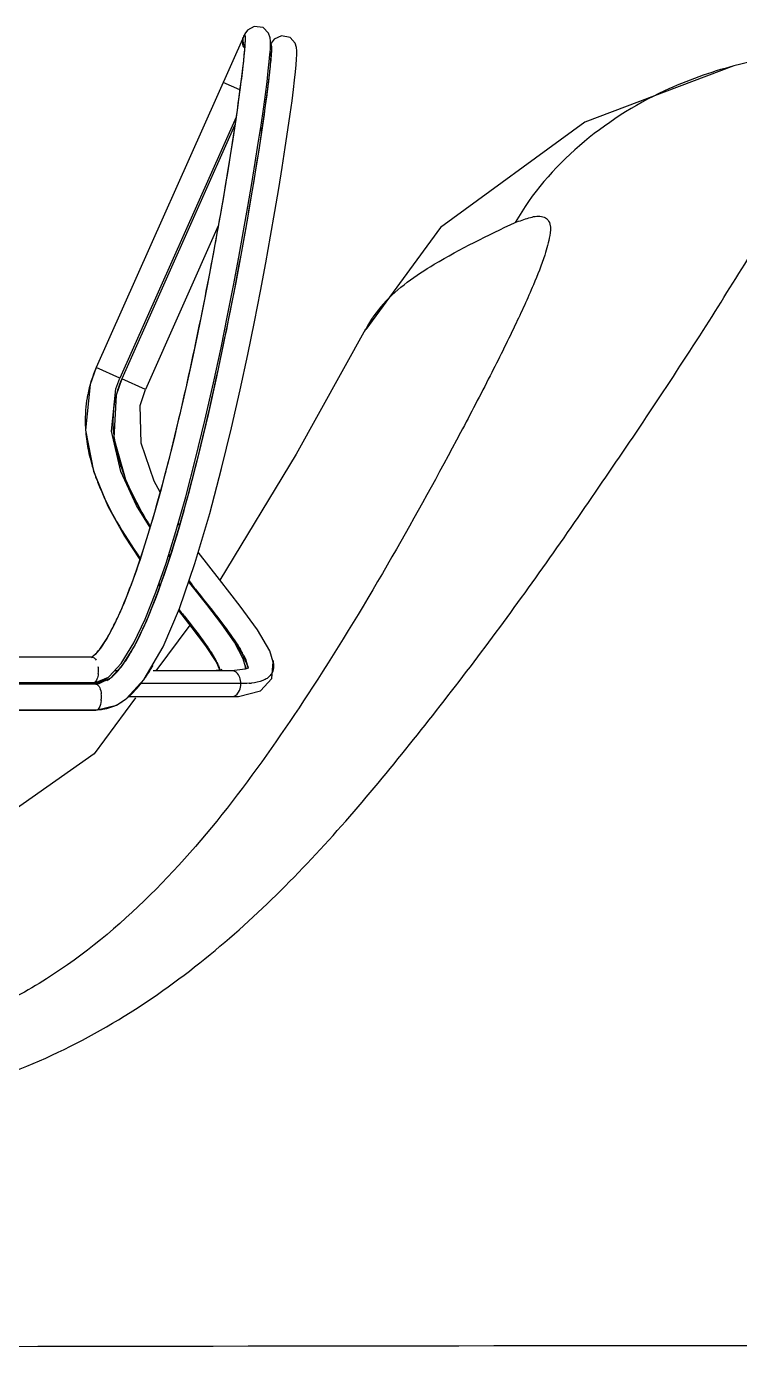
# Model space of a CAD drawing. Header units: millimetres. Extents: x 7426 to 8300, y 123 to 421.
# Drawn here: x 8001.81 to 8005.25, y 216.13 to 222.5 of the extents above; entities that cross this region are included whole.
import ezdxf

# ---------------------------------------------------------------- set-up
doc = ezdxf.new("R2010")
doc.units = ezdxf.units.MM
doc.layers.add('20_ALL_FEATURES', color=7, linetype='Continuous')

msp = doc.modelspace()

# ---------------------------------------------------------------- linework, layer by layer
at = {"layer": '20_ALL_FEATURES', "color": 7, "linetype": 'Continuous'}
for p, q in [((8002.8774, 222.4829), (8002.8641, 222.4644)), ((8002.9098, 222.5004), (8002.8774, 222.4829)), ((8002.8594, 222.4542), (8002.1475, 220.8553)), ((8002.8594, 222.4542), (8002.861, 222.458)), ((8002.8641, 222.4644), (8002.8609, 222.4578)), ((8003.0405, 222.4552), (8003.0062, 222.4388)), ((8002.84, 222.1942), (8002.7596, 222.23)), ((8002.9631, 222.1717), (8002.9711, 222.2336)), ((8002.9711, 222.2336), (8002.9774, 222.2863)), ((8003.0987, 222.196), (8003.1042, 222.242)), ((8003.0918, 222.1421), (8003.0987, 222.196)), ((8002.8215, 222.0624), (8002.2614, 220.8046)), ((8002.82, 222.0522), (8002.8023, 221.9358)), ((8002.816, 222.0257), (8002.2705, 220.8005)), ((8002.9477, 222.015), (8002.9372, 221.9914)), ((8002.8023, 221.9358), (8002.7838, 221.8198)), ((8002.7838, 221.8198), (8002.7655, 221.7093)), ((8002.7655, 221.7093), (8002.7478, 221.6068)), ((8002.7478, 221.6068), (8002.7309, 221.5113)), ((8002.7359, 221.5391), (8002.3844, 220.7498)), ((8002.7309, 221.5113), (8002.7144, 221.4208)), ((8002.7144, 221.4208), (8002.6982, 221.3342)), ((8002.6982, 221.3342), (8002.6822, 221.2502)), ((8002.6822, 221.2502), (8002.666, 221.1679)), ((8002.666, 221.1679), (8002.6499, 221.0873)), ((8002.6499, 221.0873), (8002.6337, 221.0084)), ((8003.4423, 221.0303), (8003.4472, 221.0398)), ((8002.6337, 221.0084), (8002.6176, 220.9316)), ((8002.6176, 220.9316), (8002.6015, 220.857)), ((8002.1474, 220.8553), (8002.1178, 220.7738)), ((8002.2616, 220.8045), (8002.1475, 220.8553)), ((8002.6015, 220.857), (8002.5856, 220.7845)), ((8002.2418, 220.7524), (8002.2615, 220.8045)), ((8002.2704, 220.8006), (8002.2431, 220.7219)), ((8002.3846, 220.7497), (8002.2705, 220.8005)), ((8002.5856, 220.7845), (8002.5697, 220.714)), ((8002.2206, 220.5484), (8002.2418, 220.7524)), ((8002.3599, 220.6729), (8002.3845, 220.7497)), ((8002.5697, 220.714), (8002.554, 220.6455)), ((8002.554, 220.6455), (8002.5382, 220.5788)), ((8002.5382, 220.5788), (8002.5225, 220.5138)), ((8002.5225, 220.5138), (8002.5069, 220.4504)), ((8002.5069, 220.4504), (8002.4912, 220.3886)), ((8002.4912, 220.3886), (8002.4755, 220.3284)), ((8002.4755, 220.3284), (8002.4598, 220.2697)), ((8002.4598, 220.2697), (8002.444, 220.2126)), ((8002.444, 220.2126), (8002.4283, 220.157)), ((8002.5489, 220.096), (8002.5429, 220.1047)), ((8002.5023, 219.9433), (8002.4963, 219.9518)), ((8002.4475, 219.8073), (8002.4534, 219.7992)), ((8002.4504, 219.812), (8002.4566, 219.8039)), ((8002.5983, 219.6138), (8002.4344, 219.3936)), ((8002.8142, 219.5306), (8002.7534, 219.6172)), ((8002.1981, 219.5495), (8002.1886, 219.5339)), ((8002.2035, 219.5586), (8002.191, 219.5377)), ((8002.2081, 219.5668), (8002.1981, 219.5495)), ((8002.7871, 219.5704), (8002.8497, 219.4776)), ((8002.9839, 219.4892), (8002.9256, 219.5911)), ((8002.1673, 219.5024), (8002.1565, 219.4886)), ((8002.1708, 219.5072), (8002.1599, 219.4927)), ((8002.1777, 219.5171), (8002.1673, 219.5024)), ((8002.1856, 219.5293), (8002.1777, 219.5171)), ((8002.2674, 219.4276), (8002.3288, 219.5272)), ((8002.3332, 219.5163), (8002.2711, 219.4167)), ((8002.3788, 219.3521), (8002.4695, 219.5087)), ((8002.8565, 219.451), (8002.8142, 219.5306)), ((8003.001, 219.4348), (8002.9839, 219.4892)), ((8002.1318, 219.4588), (8000.1624, 219.4588)), ((8002.1251, 219.4567), (8002.1309, 219.4587)), ((8002.1308, 219.4623), (8002.1282, 219.4604)), ((8002.1359, 219.4666), (8002.131, 219.4625)), ((8002.1457, 219.4762), (8002.1359, 219.4666)), ((8002.2095, 219.3652), (8002.2674, 219.4276)), ((8002.7288, 219.4295), (8002.7382, 219.4064)), ((8002.8497, 219.4776), (8002.8779, 219.4133)), ((8002.8679, 219.4117), (8002.8565, 219.451)), ((8002.9991, 219.4436), (8003.0008, 219.4355)), ((8002.1399, 219.3342), (8002.2061, 219.3625)), ((8002.2061, 219.3625), (8002.2096, 219.3652)), ((8002.2711, 219.4167), (8002.2155, 219.3571)), ((8002.2516, 219.3936), (8002.2358, 219.3936)), ((8002.8012, 219.3936), (8002.4214, 219.3936)), ((8002.7434, 219.3964), (8002.7065, 219.3936)), ((8002.8662, 219.4006), (8002.8011, 219.3936)), ((8002.8796, 219.4059), (8002.8662, 219.4006)), ((8002.8664, 219.4191), (8002.8679, 219.4118)), ((8002.8674, 219.4011), (8002.8679, 219.4118)), ((8002.8775, 219.4152), (8002.8797, 219.4068)), ((8002.8775, 219.4152), (8002.8779, 219.4133)), ((8002.8797, 219.4068), (8002.8796, 219.4059)), ((8002.1461, 219.3282), (8000.128, 219.3282)), ((8000.1465, 219.3359), (8002.1384, 219.3359)), ((8000.1625, 219.3339), (8002.1317, 219.3339)), ((8002.163, 219.3311), (8000.5488, 219.3311)), ((8002.1319, 219.3339), (8002.1317, 219.3339)), ((8002.1384, 219.3359), (8002.1319, 219.3339)), ((8002.1319, 219.3338), (8002.1399, 219.3342)), ((8002.1596, 219.3294), (8002.1459, 219.3283)), ((8002.2134, 219.3555), (8002.1596, 219.3294)), ((8002.2134, 219.3555), (8002.2155, 219.3571)), ((8002.2929, 219.259), (8002.3788, 219.3521)), ((8002.8449, 219.3311), (8002.3593, 219.3311)), ((8002.8329, 219.2695), (8002.9399, 219.2969)), ((8002.3374, 219.2632), (8002.1365, 218.9931)), ((8002.2445, 219.2277), (8002.2918, 219.2581)), ((8002.2918, 219.2581), (8002.2929, 219.259)), ((8002.3042, 219.2686), (8002.8012, 219.2686)), ((8002.8007, 219.2686), (8002.8329, 219.2695)), ((8000.1121, 219.2054), (8002.1528, 219.2054)), ((8000.1281, 219.2034), (8002.1461, 219.2034)), ((8002.1461, 219.2033), (8002.2445, 219.2277)), ((8002.1528, 219.2054), (8002.1461, 219.2034))]:
    msp.add_line(p, q, dxfattribs=at)
for points in [[(8002.9854, 222.3644), (8002.9874, 222.3915), (8002.9883, 222.4125), (8002.9883, 222.4294), (8002.9867, 222.4455), (8002.979, 222.4682), (8002.9522, 222.4946), (8002.9098, 222.5004)], [(8002.8633, 222.4258), (8002.8634, 222.4193), (8002.863, 222.4066), (8002.8619, 222.3881), (8002.8599, 222.364)], [(8003.0062, 222.4388), (8002.9915, 222.4195), (8002.989, 222.4142)], [(8003.1118, 222.3153), (8003.114, 222.3431), (8003.1151, 222.3651), (8003.1152, 222.3826), (8003.1138, 222.3987), (8003.107, 222.4203), (8003.0823, 222.4469), (8003.0405, 222.4552)], [(8002.8599, 222.364), (8002.857, 222.3342), (8002.8531, 222.2987)], [(8002.9774, 222.2863), (8002.9821, 222.3298), (8002.9854, 222.3644)], [(8002.9902, 222.3802), (8002.9902, 222.38), (8002.9903, 222.3734), (8002.9898, 222.3594), (8002.9884, 222.3389), (8002.9861, 222.3122)], [(8002.8531, 222.2987), (8002.8482, 222.2577), (8002.8423, 222.2119), (8002.8356, 222.1618), (8002.8281, 222.1083), (8002.82, 222.0522)], [(8002.9861, 222.3122), (8002.9828, 222.2799), (8002.9784, 222.2419)], [(8003.1042, 222.242), (8003.1086, 222.2816), (8003.1118, 222.3153)], [(8005.2237, 222.3098), (8004.5049, 222.0393), (8003.8075, 221.5314), (8003.4484, 221.0387)], [(8002.9784, 222.2419), (8002.9729, 222.1972), (8002.9661, 222.1446), (8002.9574, 222.0821), (8002.9468, 222.0088), (8002.9344, 221.9262), (8002.9203, 221.8363), (8002.9044, 221.7391), (8002.8867, 221.634), (8002.8669, 221.5204), (8002.8448, 221.3979), (8002.82, 221.266), (8002.7925, 221.1246), (8002.7618, 220.9735), (8002.7271, 220.8103), (8002.6866, 220.6297), (8002.6404, 220.4368), (8002.5916, 220.2481), (8002.5421, 220.072), (8002.4925, 219.9117), (8002.4419, 219.7659), (8002.3892, 219.6336), (8002.3332, 219.5163)], [(8002.3288, 219.5272), (8002.3837, 219.6425), (8002.4351, 219.7717), (8002.484, 219.9123), (8002.5316, 220.065), (8002.5791, 220.2324), (8002.6267, 220.4144), (8002.6718, 220.6004), (8002.7128, 220.7811), (8002.7493, 220.9506), (8002.7812, 221.1066), (8002.8097, 221.2516), (8002.8353, 221.3873), (8002.8584, 221.5142), (8002.8791, 221.6326), (8002.8978, 221.7426), (8002.9144, 221.8443), (8002.9291, 221.9379), (8002.9421, 222.0236), (8002.9534, 222.1015), (8002.9631, 222.1717)], [(8002.4695, 219.5087), (8002.5483, 219.6937), (8002.6234, 219.9105), (8002.6947, 220.1512), (8002.7523, 220.3692), (8002.7997, 220.5649), (8002.8413, 220.748), (8002.878, 220.9184), (8002.9103, 221.0764), (8002.9391, 221.2235), (8002.965, 221.3609), (8002.9882, 221.489), (8003.009, 221.6078), (8003.0276, 221.7182), (8003.0443, 221.8208), (8003.0592, 221.9161), (8003.0722, 222.0025), (8003.0831, 222.0781), (8003.0918, 222.1421)], [(8003.4459, 221.0404), (8003.112, 220.4369), (8002.744, 219.8295)], [(8002.1178, 220.7738), (8002.0949, 220.5542), (8002.1336, 220.355), (8002.2031, 220.1862), (8002.284, 220.0417), (8002.3582, 219.9301)], [(8002.2431, 220.7219), (8002.2325, 220.5156), (8002.2915, 220.3037)], [(8002.4557, 220.2547), (8002.4262, 220.3078), (8002.3635, 220.49), (8002.3599, 220.6729)], [(8002.4067, 220.0836), (8002.3416, 220.1908), (8002.2662, 220.3541), (8002.2206, 220.5484)], [(8002.2915, 220.3037), (8002.3919, 220.1077), (8002.4071, 220.0849)], [(8002.4283, 220.157), (8002.4125, 220.1028), (8002.4045, 220.0763), (8002.3966, 220.0501), (8002.3886, 220.0243), (8002.3806, 219.9988), (8002.3726, 219.9737), (8002.3645, 219.9489), (8002.3564, 219.9245), (8002.3483, 219.9005), (8002.3401, 219.8769), (8002.3319, 219.8537), (8002.3236, 219.8307), (8002.3153, 219.8081), (8002.3069, 219.7859), (8002.2984, 219.7639), (8002.2898, 219.7423), (8002.2812, 219.7211), (8002.2724, 219.7002), (8002.2636, 219.6798), (8002.2547, 219.66), (8002.2457, 219.6406), (8002.2367, 219.6216), (8002.2274, 219.603), (8002.2179, 219.5847), (8002.2081, 219.5668)], [(8002.9256, 219.5911), (8002.8422, 219.7046), (8002.7416, 219.8326), (8002.6397, 219.9656)], [(8002.7534, 219.6172), (8002.6802, 219.712), (8002.599, 219.8152), (8002.593, 219.823)], [(8002.5438, 219.6831), (8002.6087, 219.6006), (8002.6743, 219.514), (8002.7239, 219.4385), (8002.7288, 219.4295)], [(8002.1599, 219.4927), (8002.1435, 219.4738), (8002.1308, 219.4623)], [(8002.191, 219.5377), (8002.1792, 219.5193), (8002.1708, 219.5072)], [(8002.1259, 219.4588), (8002.1287, 219.4582), (8002.1366, 219.4552), (8002.144, 219.4487), (8002.1476, 219.4441)], [(8002.9399, 219.2969), (8002.9943, 219.3566), (8003.0008, 219.4355)], [(8002.7504, 219.3969), (8002.7528, 219.3989), (8002.7434, 219.3964)], [(8002.1365, 218.9931), (8001.2656, 218.3804), (8000.5703, 218.2047), (7999.7178, 218.1184), (7999.6786, 218.1172)]]:
    msp.add_lwpolyline(points, dxfattribs=at)
for centre, radius, start, end in [((8002.9152, 222.427), 0.0621, 180.55302, 190.26385), ((8005.7555, 220.2631), 2.1146, 89.90106, 104.56381), ((8003.9864, 220.7556), 0.6096, 138.07972, 152.20928), ((8002.7144, 220.6032), 0.6203, 156.02982, 168.77902), ((8002.7201, 220.6004), 0.492, 156.00844, 169.62433), ((7989.202, 223.7599), 13.7115, 346.6465, 347.41033), ((8002.7166, 220.6029), 0.6226, 168.79187, 174.19679), ((8002.7395, 220.601), 0.6456, 174.23124, 180.13078), ((8002.7321, 220.5987), 0.5041, 169.68261, 174.6515), ((8002.8998, 220.6139), 0.8066, 187.31101, 194.04095), ((8002.8656, 220.6015), 0.638, 185.66126, 188.50239), ((8002.9198, 220.6098), 0.6928, 188.51343, 191.87431), ((8003.1632, 220.6935), 1.082, 200.38132, 201.09273), ((8005.2242, 221.9121), 3.3555, 215.6578, 215.83492), ((8000.4489, 220.4748), 2.1155, 335.99099, 337.42263), ((8001.5037, 219.9628), 0.8086, 329.78375, 330.11393), ((8001.4373, 220.0007), 0.885, 330.13015, 331.48634), ((8001.5444, 219.9345), 0.8932, 328.94285, 329.8593), ((8001.4345, 219.998), 1.0202, 329.87604, 331.51168), ((8001.3114, 220.0652), 1.1604, 331.49354, 332.25786), ((8002.3934, 219.2304), 0.5218, 28.47147, 30.55147), ((8002.0612, 219.5513), 0.113, 308.14483, 311.49597), ((8002.4886, 219.2822), 0.4134, 26.69549, 28.45296), ((8002.7494, 219.3897), 0.1306, 11.2615, 14.24867), ((8002.0145, 219.396), 0.1433, 353.44303, 358.98188), ((8002.0109, 219.3964), 0.1469, 358.87272, 5.94168), ((8002.1005, 219.5002), 0.1735, 304.00479, 306.07179), ((8002.0926, 219.511), 0.1869, 306.06328, 307.38746), ((8001.9317, 219.6714), 0.4246, 319.02015, 322.2104), ((8001.8097, 219.7596), 0.6996, 323.97049, 325.25102), ((8001.7182, 219.8226), 0.8107, 325.28256, 328.0038), ((8001.5858, 219.9056), 0.967, 327.98471, 329.77738), ((8002.6195, 219.3658), 0.1278, 13.89123, 17.27266), ((8002.1384, 219.418), 0.0821, 270.0039, 273.37854), ((8002.1078, 219.4893), 0.1604, 302.29016, 303.99918), ((8002.1095, 219.4869), 0.1675, 302.283, 303.55301), ((8002.0985, 219.5032), 0.1872, 303.6116, 307.87347), ((8002.854, 219.692), 0.3607, 274.82268, 276.68285), ((8002.0287, 219.2661), 0.1435, 1.03227, 6.26803), ((8002.0261, 219.2657), 0.1461, 353.86501, 1.16687), ((8002.1262, 219.4642), 0.2643, 299.32941, 302.29133), ((8002.1217, 219.4713), 0.2726, 302.28254, 303.34851), ((8002.1143, 219.4823), 0.2859, 303.3701, 306.82824), ((8002.1033, 219.4971), 0.3044, 306.81089, 308.26172), ((8002.0883, 219.5159), 0.3284, 308.52448, 311.10678), ((8002.0721, 219.5347), 0.3532, 311.08981, 312.11333), ((8002.1526, 219.3966), 0.1911, 270.04463, 277.83913), ((8006.6581, -2186.297), 2402.4355, 89.9003479, 90.1587102)]:
    msp.add_arc(centre, radius, start, end, dxfattribs=at)
for points in [[(8002.8531, 222.4264), (8002.853, 222.4337), (8002.8542, 222.4412), (8002.8567, 222.448)], [(8002.8607, 222.3973), (8002.8576, 222.4031), (8002.8553, 222.4095), (8002.8541, 222.416)], [(8002.8562, 222.4261), (8002.8551, 222.4354), (8002.8563, 222.4453), (8002.8594, 222.4542)], [(8002.8612, 222.408), (8002.8587, 222.4137), (8002.857, 222.4199), (8002.8562, 222.4261)], [(8002.2302, 220.6457), (8002.2268, 220.6102), (8002.2272, 220.5741), (8002.2307, 220.5386)], [(8002.094, 220.5995), (8002.0941, 220.57), (8002.0961, 220.5405), (8002.0998, 220.5113)], [(8002.1173, 220.4182), (8002.1259, 220.3838), (8002.1366, 220.3499), (8002.1489, 220.3167)], [(8002.1537, 220.3041), (8002.2044, 220.1727), (8002.2788, 220.0505), (8002.3598, 219.9352)], [(8002.215, 219.5782), (8002.2273, 219.6009), (8002.2387, 219.624), (8002.2496, 219.6474)], [(8002.3384, 219.525), (8002.3537, 219.5542), (8002.3679, 219.5839), (8002.3813, 219.614)], [(8002.8194, 219.5327), (8002.8275, 219.5205), (8002.8353, 219.5082), (8002.8427, 219.4957)], [(8002.2672, 219.4112), (8002.2827, 219.431), (8002.2966, 219.4521), (8002.3096, 219.4737)], [(8002.7235, 219.4449), (8002.7275, 219.4376), (8002.7312, 219.43), (8002.7345, 219.4223)], [(8002.7345, 219.4223), (8002.7372, 219.4163), (8002.7396, 219.41), (8002.7415, 219.4037)], [(8002.8579, 219.468), (8002.8653, 219.4532), (8002.872, 219.4379), (8002.876, 219.4219)], [(8003.001, 219.4348), (8003.0031, 219.4228), (8003.0038, 219.4102), (8003.0012, 219.3982)], [(8002.1569, 219.3797), (8002.1558, 219.3704), (8002.1539, 219.3611), (8002.1503, 219.3525)], [(8002.2155, 219.3571), (8002.2214, 219.3618), (8002.227, 219.3668), (8002.2324, 219.372)], [(8002.2324, 219.372), (8002.2393, 219.3786), (8002.2459, 219.3857), (8002.2522, 219.3929)], [(8002.8237, 219.3847), (8002.8176, 219.3899), (8002.8093, 219.3936), (8002.8012, 219.3936)], [(8002.8395, 219.3613), (8002.8361, 219.3701), (8002.8308, 219.3786), (8002.8237, 219.3847)], [(8002.8449, 219.3311), (8002.8449, 219.3413), (8002.8432, 219.3518), (8002.8395, 219.3613)], [(8002.1503, 219.3525), (8002.1477, 219.3462), (8002.1441, 219.3396), (8002.1384, 219.3359)], [(8002.1432, 219.336), (8002.1495, 219.3364), (8002.1558, 219.3375), (8002.1619, 219.3392)], [(8002.1461, 219.3282), (8002.1546, 219.3282), (8002.161, 219.3183), (8002.1643, 219.3106)], [(8002.1619, 219.3392), (8002.168, 219.3409), (8002.1739, 219.3432), (8002.1795, 219.3459)], [(8002.1643, 219.3106), (8002.1682, 219.3015), (8002.1703, 219.2916), (8002.1714, 219.2817)], [(8002.309, 219.2726), (8002.3338, 219.2951), (8002.3558, 219.321), (8002.3755, 219.3481)], [(8002.8386, 219.2988), (8002.8429, 219.3089), (8002.8449, 219.3201), (8002.8449, 219.3311)], [(8002.8843, 219.3326), (8002.8712, 219.3315), (8002.858, 219.3311), (8002.8449, 219.3311)], [(8002.9516, 219.3468), (8002.9339, 219.3397), (8002.9149, 219.336), (8002.8959, 219.3338)], [(8002.1787, 219.2072), (8002.2056, 219.2109), (8002.2319, 219.2205), (8002.2556, 219.2338)]]:
    msp.add_open_spline(points, degree=3, dxfattribs=at)
for points, knots in [([(8002.8577, 222.3228), (8002.8591, 222.3351), (8002.8615, 222.3581), (8002.8648, 222.3925), (8002.8668, 222.4256), (8002.8679, 222.4435), (8002.8658, 222.4648), (8002.8606, 222.4566), (8002.8595, 222.4542)], [0, 0, 0, 0, 0.253287, 0.469869, 0.721845, 0.881243, 0.944681, 1, 1, 1, 1]), ([(8002.994, 222.3887), (8002.9941, 222.3931), (8002.995, 222.3983), (8002.9921, 222.4168), (8002.9894, 222.4136)], [0, 0, 0, 0, 0.510464, 1, 1, 1, 1]), ([(8002.9833, 222.2674), (8002.9847, 222.2804), (8002.9891, 222.3207), (8002.9932, 222.3611), (8002.994, 222.3887)], [0, 0, 0, 0, 0.320571, 1, 1, 1, 1]), ([(8002.837, 222.1598), (8002.8391, 222.175), (8002.8464, 222.2293), (8002.8533, 222.2836), (8002.8577, 222.3228)], [0, 0, 0, 0, 0.280481, 1, 1, 1, 1]), ([(8005.2237, 222.3098), (8005.1089, 222.2798), (8004.6959, 222.1342), (8004.3278, 221.8328), (8004.1686, 221.5554)], [0, 0, 0, 0, 0.270541, 1, 1, 1, 1]), ([(8002.4022, 219.6626), (8002.486, 219.8637), (8002.6197, 220.3224), (8002.7787, 221.0233), (8002.8995, 221.6858), (8002.9635, 222.0964), (8002.9833, 222.2674)], [0, 0, 0, 0, 0.244498, 0.533988, 0.806763, 1, 1, 1, 1]), ([(8002.5838, 220.7713), (8002.6127, 220.9008), (8002.709, 221.3614), (8002.7907, 221.8252), (8002.837, 222.1598)], [0, 0, 0, 0, 0.281984, 1, 1, 1, 1]), ([(7999.6662, 217.0995), (7999.8539, 217.1092), (8000.228, 217.1321), (8000.7876, 217.1815), (8001.3266, 217.3143), (8001.8439, 217.4825), (8002.3118, 217.7305), (8002.8533, 218.1303), (8003.3099, 218.6057), (8003.7155, 219.1058), (8004.1041, 219.6064), (8004.5565, 220.2493), (8005.0672, 221.0102), (8005.3798, 221.5236), (8005.5307, 221.7698)], [0, 0, 0, 0, 0.070962, 0.141675, 0.211683, 0.280164, 0.346623, 0.410649, 0.533727, 0.594116, 0.653956, 0.773007, 0.890959, 1, 1, 1, 1]), ([(8004.1686, 221.5554), (8004.1906, 221.5622), (8004.231, 221.5775), (8004.2839, 221.5903), (8004.3237, 221.5758), (8004.3415, 221.5392), (8004.3345, 221.4772), (8004.3072, 221.3794), (8004.2493, 221.2345), (8004.1604, 221.0409), (8004.0423, 220.8039), (8003.8474, 220.4306), (8003.5697, 219.9255), (8003.3246, 219.5201), (8003.191, 219.3147)], [0, 0, 0, 0, 0.025558, 0.048374, 0.058141, 0.069728, 0.089998, 0.125787, 0.182517, 0.262329, 0.3618, 0.47565, 0.728646, 1, 1, 1, 1]), ([(8003.5329, 221.1628), (8003.6019, 221.2398), (8003.8113, 221.3847), (8004.0362, 221.4921), (8004.1686, 221.5554)], [0, 0, 0, 0, 0.413403, 1, 1, 1, 1]), ([(8002.2496, 219.6474), (8002.3111, 219.7793), (8002.4166, 220.0938), (8002.5001, 220.4133), (8002.5428, 220.5931)], [0, 0, 0, 0, 0.440596, 1, 1, 1, 1]), ([(8002.2418, 220.4672), (8002.2486, 220.4348), (8002.2863, 220.3017), (8002.3521, 220.1783), (8002.4078, 220.0895)], [0, 0, 0, 0, 0.240038, 1, 1, 1, 1]), ([(8002.595, 219.8262), (8002.6085, 219.8089), (8002.6593, 219.7439), (8002.7108, 219.6795), (8002.7476, 219.6314)], [0, 0, 0, 0, 0.265878, 1, 1, 1, 1]), ([(8002.5476, 219.6874), (8002.5609, 219.6705), (8002.6084, 219.6103), (8002.6556, 219.5497), (8002.6868, 219.5042)], [0, 0, 0, 0, 0.281047, 1, 1, 1, 1]), ([(8002.7476, 219.6314), (8002.7543, 219.6228), (8002.7789, 219.5903), (8002.8029, 219.5574), (8002.8194, 219.5327)], [0, 0, 0, 0, 0.268899, 1, 1, 1, 1]), ([(8002.1361, 219.4667), (8002.1408, 219.4709), (8002.1668, 219.4976), (8002.1869, 219.5293), (8002.2024, 219.5559)], [0, 0, 0, 0, 0.169815, 1, 1, 1, 1]), ([(8002.6868, 219.5042), (8002.6904, 219.4989), (8002.7033, 219.4796), (8002.7155, 219.4598), (8002.7235, 219.4449)], [0, 0, 0, 0, 0.274836, 1, 1, 1, 1]), ([(8002.8679, 219.4117), (8002.8683, 219.41), (8002.8688, 219.4067), (8002.8692, 219.4033), (8002.8693, 219.4016)], [0, 0, 0, 0, 0.509399, 1, 1, 1, 1]), ([(8003.0012, 219.3982), (8002.9977, 219.3815), (8002.9805, 219.3597), (8002.9584, 219.3494), (8002.9516, 219.3468)], [0, 0, 0, 0, 0.702675, 1, 1, 1, 1]), ([(8003.191, 219.3147), (8003.0755, 219.1373), (8002.8354, 218.7865), (8002.4201, 218.2988), (8002.0032, 217.9507), (8001.6128, 217.739), (8001.3978, 217.6616), (8001.2873, 217.6231)], [0, 0, 0, 0, 0.244149, 0.489764, 0.736992, 0.865054, 1, 1, 1, 1]), ([(8002.1795, 219.3459), (8002.1819, 219.3471), (8002.1866, 219.3495), (8002.1912, 219.3523), (8002.1935, 219.3537)], [0, 0, 0, 0, 0.490957, 1, 1, 1, 1]), ([(8002.8012, 219.2686), (8002.8041, 219.2686), (8002.8207, 219.2709), (8002.8333, 219.2862), (8002.8386, 219.2988)], [0, 0, 0, 0, 0.175079, 1, 1, 1, 1]), ([(8002.1714, 219.2501), (8002.17, 219.237), (8002.1666, 219.22), (8002.1556, 219.2072), (8002.1528, 219.2054)], [0, 0, 0, 0, 0.798475, 1, 1, 1, 1])]:
    msp.add_open_spline(points, degree=3, knots=knots, dxfattribs=at)

doc.saveas('drawing.dxf')
